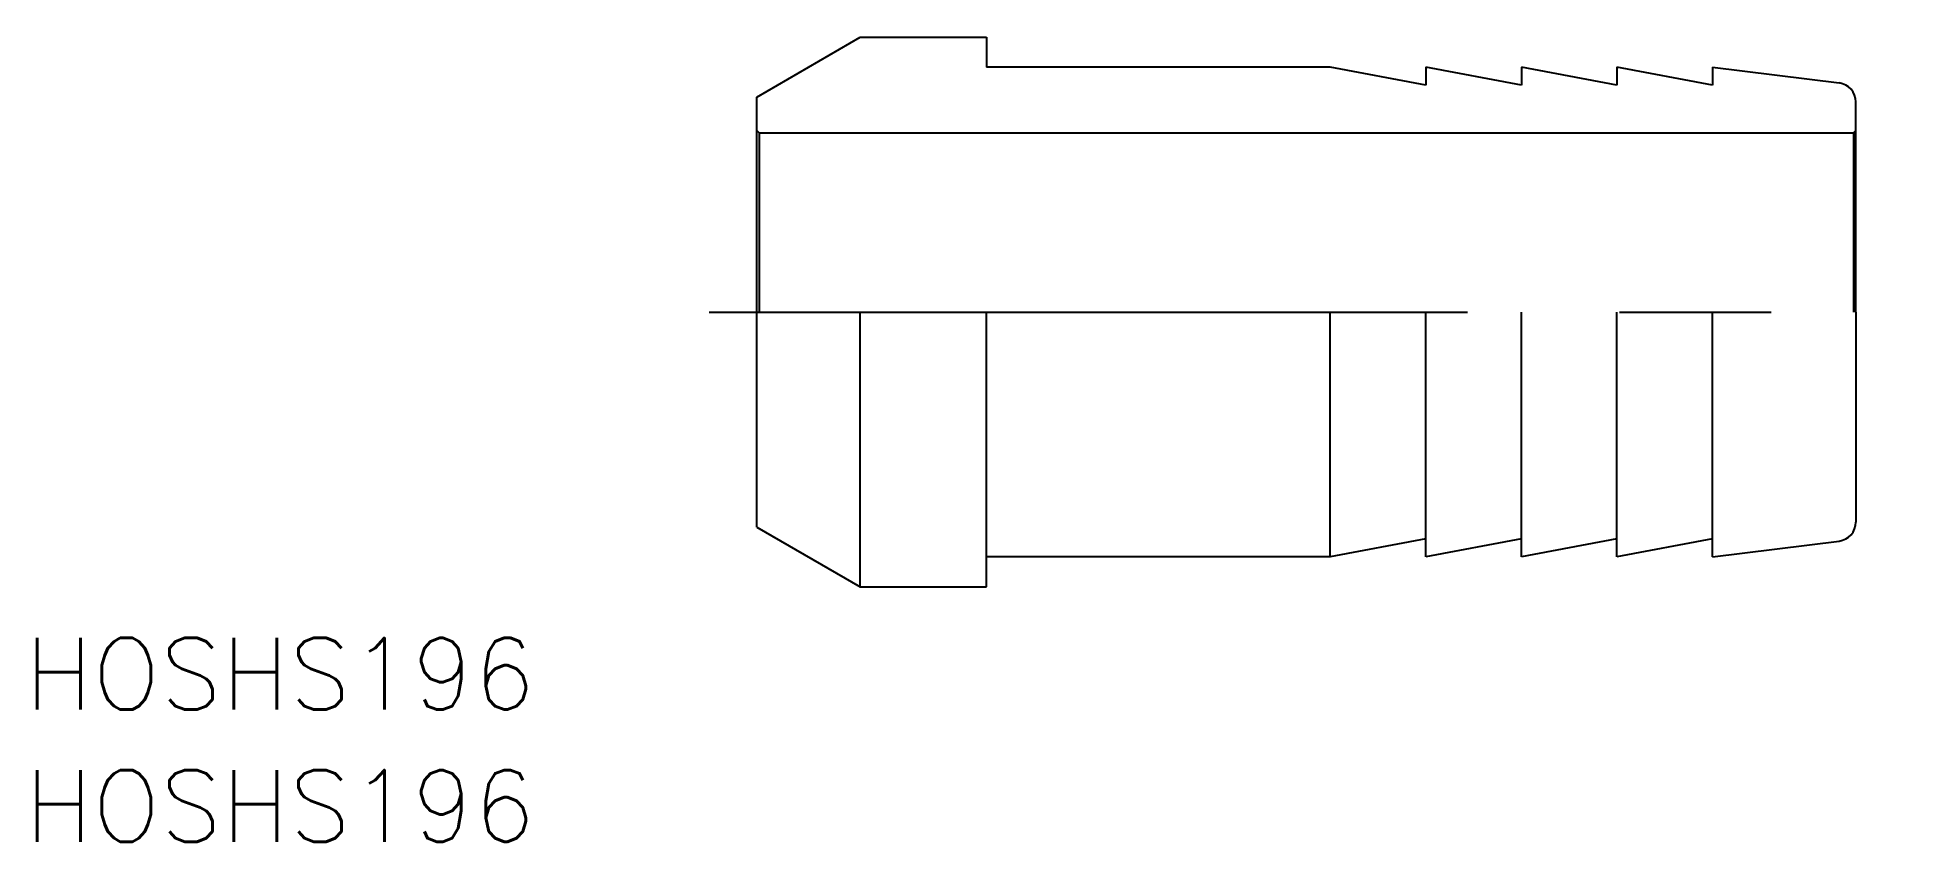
# Model space of a CAD drawing. Extents: x -30.1 to 48, y -22.2 to 11.5.
import ezdxf

# ---------------------------------------------------------------- set-up
doc = ezdxf.new("R2010")
doc.units = 0
doc.linetypes.add('CENTER', pattern=[50.8, 31.75, -6.35, 6.35, -6.35])
doc.layers.get('0').update_dxf_attribs({"linetype": 'CONTINUOUS'})
doc.layers.add('CENTER', color=1, linetype='CENTER')
doc.styles.get("Standard").update_dxf_attribs({"font": 'txt.shx', "height": 3, "bigfont": 'bigfont.shx'})

msp = doc.modelspace()

# ---------------------------------------------------------------- linework, layer by layer
at = {"color": 7, "linetype": 'CONTINUOUS'}
for p, q in [((0, 9), (4.33, 11.5)), ((4.33, 11.5), (9.613, 11.5)), ((9.613, 11.5), (9.613, 10.25)), ((24, 10.25), (9.613, 10.25)), ((28, 9.5), (24, 10.25)), ((32, 9.5), (28, 10.25)), ((28, 10.25), (28, 9.5)), ((36, 9.5), (32, 10.25)), ((32, 10.25), (32, 9.5)), ((40, 9.5), (36, 10.25)), ((36, 10.25), (36, 9.5)), ((36, 10.25), (36, 10.25)), ((40, 10.25), (45.299, 9.588)), ((40, 10.25), (40, 9.5)), ((0, -9), (0, 9)), ((46, 0), (46, 8.794)), ((0.1, 7.5), (0, 7.6)), ((0.1, 7.5), (45.9, 7.5)), ((0.1, 7.5), (0.1, 0)), ((45.9, 7.5), (46, 7.6)), ((45.9, 7.5), (45.9, 0)), ((4.33, -11.5), (4.33, 0)), ((9.613, -11.5), (9.613, 0)), ((24, -10.25), (24, 0)), ((28, -10.25), (28, 0)), ((32, -10.25), (32, 0)), ((36, -10.25), (36, 0)), ((40, -10.25), (40, 0)), ((46, 0), (46, -8.794)), ((0, -9), (4.33, -11.5)), ((28, -9.5), (24, -10.25)), ((32, -9.5), (28, -10.25)), ((36, -9.5), (32, -10.25)), ((40, -9.5), (36, -10.25)), ((40, -10.25), (45.299, -9.588)), ((24, -10.25), (9.613, -10.25)), ((36, -10.25), (36, -10.25)), ((4.33, -11.5), (9.613, -11.5))]:
    msp.add_line(p, q, dxfattribs=at)
for centre, start, end in [((45.2, 8.794), 0, 82.87498), ((45.2, -8.794), 277.12502, 0)]:
    msp.add_arc(centre, 0.8, start, end, dxfattribs=at)
at = {"layer": 'CENTER', "color": 1, "linetype": 'CENTER'}
msp.add_line((-2, 0), (48, 0), dxfattribs=at)

# ---------------------------------------------------------------- texts
at = {"color": 7, "linetype": 'CONTINUOUS'}
for p in [(-30.626, -16.645), (-30.626, -22.173)]:
    msp.add_text('HOSHS196', height=3, dxfattribs=at).set_placement(p)

doc.saveas('drawing.dxf')
